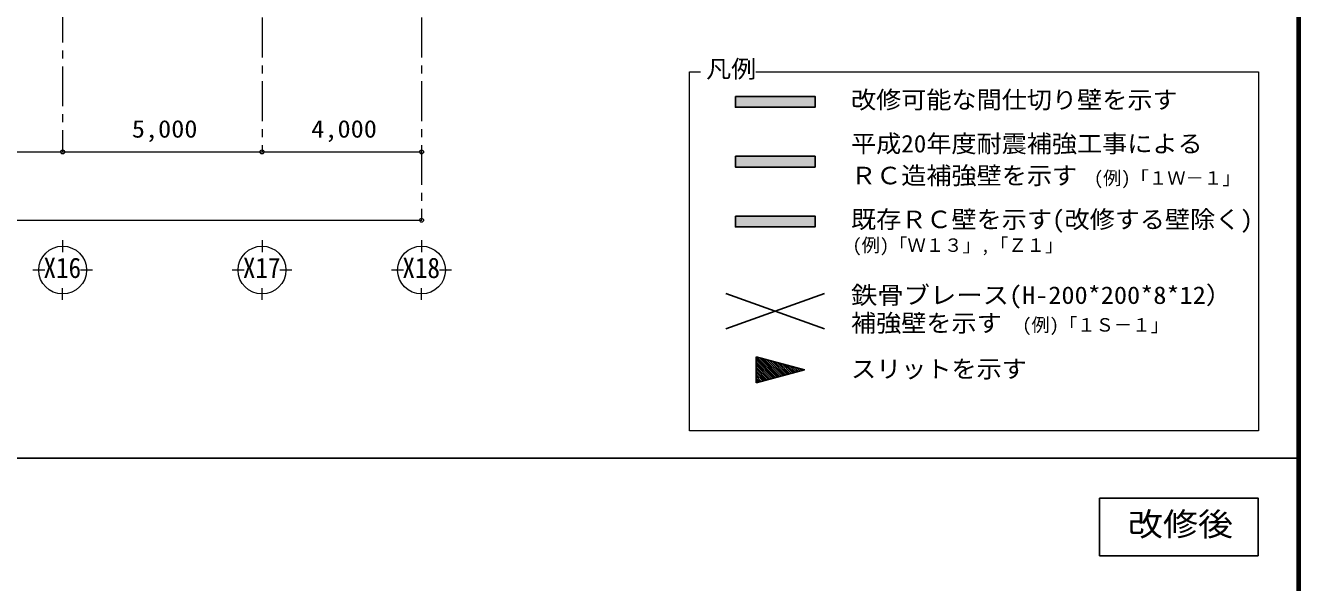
# Model space of a CAD drawing. Units: millimetres at full size, sheet at 1:200; details may follow other scales. Extents: x -55340 to 55340, y -38040 to 38040.
# Drawn here: x 23390 to 55340, y -1117 to 12854 of the extents above; entities that cross this region are included whole.
import ezdxf
from ezdxf.enums import TextEntityAlignment as Align

# ---------------------------------------------------------------- set-up
doc = ezdxf.new("R2010")
doc.units = ezdxf.units.MM
doc.header["$LTSCALE"] = 200
doc.header["$PDMODE"] = 32
doc.header["$PDSIZE"] = 100
doc.linetypes.add('CHAIN1', pattern=[8, 5, -1, 1, -1])
for name, color, linetype, lineweight in [('0-1_通り芯', 3, 'Continuous', 18), ('0-A_寸法', 6, 'Continuous', 9), ('0-B_文字', 4, 'Continuous', 9), ('0-F_予備', 3, 'Continuous', 18), ('3-6_建具(内部)', 2, 'Continuous', 25), ('3-B_文字', 2, 'Continuous', 18), ('3-C_ハッチ', 2, 'Continuous', 25), ('F-0_F-0ﾚｲﾔ', 5, 'Continuous', 50)]:
    doc.layers.add(name, color=color, linetype=linetype, lineweight=lineweight)
doc.layers.add('3-0_補助線', color=2, linetype='Continuous')
doc.layers.add('3-E_予備', color=131, linetype='Continuous')
doc.styles.add('ＭＳ ゴシック', font='')
doc.styles.get('ＭＳ ゴシック').set_extended_font_data('MS Gothic')

msp = doc.modelspace()

# ---------------------------------------------------------------- linework, layer by layer
at = {"layer": '0-1_通り芯', "color": 4, "linetype": 'CHAIN1', "lineweight": 9}
for p, q in [((29321.5, 25853.6), (29321.5, 9683.5)), ((33321.5, 25853.6), (33321.5, 7969.9)), ((24321.5, 15028.6), (24321.5, 9683.5))]:
    msp.add_line(p, q, dxfattribs=at)
at = {"layer": '0-1_通り芯'}
for p, q in [((24321.5, 7469.9), (24321.5, 7169.9)), ((29321.5, 7469.9), (29321.5, 7169.9)), ((33321.5, 7469.9), (33321.5, 7169.9)), ((23871.5, 6719.9), (23571.5, 6719.9)), ((25071.5, 6719.9), (24771.5, 6719.9)), ((28871.5, 6719.9), (28571.5, 6719.9)), ((30071.5, 6719.9), (29771.5, 6719.9)), ((32871.5, 6719.9), (32571.5, 6719.9)), ((34071.5, 6719.9), (33771.5, 6719.9)), ((24321.5, 5969.9), (24321.5, 6269.9)), ((29321.5, 5969.9), (29321.5, 6269.9)), ((33321.5, 5969.9), (33321.5, 6269.9))]:
    msp.add_line(p, q, dxfattribs=at)
for centre in [(24321.5, 6719.9), (29321.5, 6719.9), (33321.5, 6719.9)]:
    msp.add_circle(centre, 600, dxfattribs=at)
at = {"layer": '0-A_寸法', "color": 4}
msp.add_line((-37678.5, 7969.9), (33321.5, 7969.9), dxfattribs=at)
msp.add_lwpolyline([(3321.5, 9683.5), (7321.5, 9683.5), (11321.5, 9683.5), (15321.5, 9683.5), (19321.5, 9683.5), (24321.5, 9683.5), (29321.5, 9683.5), (33321.5, 9683.5)], dxfattribs=at)
at = {"layer": '0-A_寸法'}
for p in [(24321.5, 9683.5), (29321.5, 9683.5), (33321.5, 9683.5), (33321.5, 7969.9)]:
    msp.add_point(p, dxfattribs=at)
at = {"layer": '0-B_文字', "color": 2, "lineweight": 25}
msp.add_lwpolyline([(50327.2, 1000), (54300, 1000), (54300, -446.2), (50327.2, -446.2)], close=True, dxfattribs=at)
at = {"layer": '0-F_予備', "color": 2, "lineweight": 25}
msp.add_line((-55300, 2000), (55300, 2000), dxfattribs=at)
at = {"layer": '3-6_建具(内部)'}
for p, q in [((41712.7, 3894.1), (41712.7, 4544.2)), ((41712.7, 4544.2), (42925.8, 4219.2)), ((42200.4, 4024.8), (41712.7, 4512.6)), ((42236.3, 4034.4), (41731.6, 4539.1)), ((42272.3, 4044), (41793.9, 4522.4)), ((42308.2, 4053.7), (41856.1, 4505.8)), ((42344.1, 4063.3), (41918.3, 4489.1)), ((42164.5, 4015.2), (41712.7, 4467)), ((42128.6, 4005.5), (41712.7, 4421.4)), ((42092.6, 3995.9), (41712.7, 4375.9)), ((42056.7, 3986.3), (41712.7, 4330.3)), ((42020.8, 3976.7), (41712.7, 4284.8)), ((41984.9, 3967), (41712.7, 4239.2)), ((41712.7, 3894.1), (42925.8, 4219.2)), ((41948.9, 3957.4), (41712.7, 4193.7)), ((42380, 4072.9), (41980.5, 4472.4)), ((42416, 4082.6), (42042.8, 4455.8)), ((42451.9, 4092.2), (42105, 4439.1)), ((42487.8, 4101.8), (42167.2, 4422.4)), ((42523.8, 4111.4), (42229.4, 4405.7)), ((42559.7, 4121.1), (42291.7, 4389.1)), ((42595.6, 4130.7), (42353.9, 4372.4)), ((42631.5, 4140.3), (42416.1, 4355.7)), ((42667.5, 4149.9), (42478.3, 4339)), ((42703.4, 4159.6), (42540.6, 4322.4)), ((42739.3, 4169.2), (42602.8, 4305.7)), ((42775.2, 4178.8), (42665, 4289)), ((42811.2, 4188.4), (42727.3, 4272.3)), ((42847.1, 4198.1), (42789.5, 4255.7)), ((42883, 4207.7), (42851.7, 4239)), ((42918.9, 4217.3), (42913.9, 4222.3)), ((41913, 3947.8), (41712.7, 4148.1)), ((41877.1, 3938.2), (41712.7, 4102.6)), ((41841.2, 3928.5), (41712.7, 4057)), ((41805.2, 3918.9), (41712.7, 4011.5)), ((41769.3, 3909.3), (41712.7, 3965.9)), ((41733.4, 3899.7), (41712.7, 3920.4))]:
    msp.add_line(p, q, dxfattribs=at)
at = {"layer": '3-B_文字', "color": 3}
for p, q in [((40038.8, 11688.5), (40318.5, 11688.5)), ((40038.8, 2688.5), (40038.8, 11688.5)), ((41707.4, 11688.5), (54313.9, 11688.5)), ((54313.9, 11688.5), (54313.9, 2688.5)), ((54313.9, 2688.5), (40038.8, 2688.5))]:
    msp.add_line(p, q, dxfattribs=at)
at = {"layer": '3-B_文字', "lineweight": 25}
for p, q in [((43429.1, 5249.1), (40955.4, 6127.9)), ((40955.4, 5249.1), (43429.1, 6127.9))]:
    msp.add_line(p, q, dxfattribs=at)
at = {"layer": '3-C_ハッチ'}
for points in [[(41192.2, 11073.5), (41192.2, 10803.5), (43192.2, 10803.5), (43192.2, 11073.5)], [(41192.2, 9573.5), (41192.2, 9303.5), (43192.2, 9303.5), (43192.2, 9573.5)], [(41192.2, 8073.5), (41192.2, 7803.5), (43192.2, 7803.5), (43192.2, 8073.5)]]:
    msp.add_lwpolyline(points, close=True, dxfattribs=at)
at = {"layer": '3-C_ハッチ', "color": 211}
msp.add_solid([(41192.2, 11073.5), (43192.2, 11073.5), (41192.2, 10803.5), (43192.2, 10803.5)], dxfattribs=at)
at = {"layer": '3-C_ハッチ', "color": 91}
msp.add_solid([(41192.2, 9573.5), (43192.2, 9573.5), (41192.2, 9303.5), (43192.2, 9303.5)], dxfattribs=at)
at = {"layer": '3-E_予備'}
msp.add_solid([(41192.2, 8073.5), (43192.2, 8073.5), (41192.2, 7803.5), (43192.2, 7803.5)], dxfattribs=at)
at = {"layer": 'F-0_F-0ﾚｲﾔ'}
for p, q in [((55340, 38040), (55340, -38040)), ((55300, 38000), (55300, -38000))]:
    msp.add_line(p, q, dxfattribs=at)

# ---------------------------------------------------------------- texts
at = {"layer": '0-1_通り芯', "color": 2, "style": 'ＭＳ ゴシック', "width": 0.9}
for s, p in [('X16', (23841.8, 6365.7)), ('X17', (28841.8, 6365.7)), ('X18', (32841.8, 6365.7))]:
    msp.add_text(s, height=513.2, dxfattribs=at).set_placement(p, align=Align.BOTTOM_LEFT)
at = {"layer": '0-A_寸法', "color": 2, "style": 'ＭＳ ゴシック', "width": 1.1}
for s, p in [('5,000', (26056.7, 9909.3)), ('4,000', (30556.7, 9909.3))]:
    msp.add_text(s, height=439.9, dxfattribs=at).set_placement(p, align=Align.BOTTOM_LEFT)
at = {"layer": '0-B_文字', "color": 6, "style": 'ＭＳ ゴシック', "width": 1.1}
msp.add_text('改修後', height=586.5, dxfattribs=at).set_placement((51033.6, -123.1), align=Align.BOTTOM_LEFT)
at = {"layer": '3-0_補助線', "style": 'ＭＳ ゴシック'}
for s, p in [('(例)「１Ｗ－１」', (50184.4, 8759.5)), ('(例)「Ｗ１３」,「Ｚ１」', (44128.8, 7074.6)), ('(例)「１Ｓ－１」', (48387.4, 5075.1))]:
    msp.add_text(s, height=337.2, dxfattribs=at).set_placement(p, align=Align.BOTTOM_LEFT)
at = {"layer": '3-B_文字', "style": 'ＭＳ ゴシック'}
for s, width, p in [('凡例', 1.05, (40457, 11413.6)), ('改修可能な間仕切り壁を示す', 1.05, (44092.2, 10638.5)), ('平成20年度耐震補強工事による', 1.05, (44092.2, 9538.5)), ('ＲＣ造補強壁を示す', 1.05, (44092.2, 8738.5)), ('既存ＲＣ壁を示す(改修する壁除く)', 1.05, (44092.2, 7638.5)), ('鉄骨ブレース(H-200*200*8*12）', 1.1, (44092.2, 5738.5)), ('補強壁を示す', 1.05, (44092.2, 5038.5)), ('スリットを示す', 1.05, (44092.2, 3888.5))]:
    msp.add_text(s, height=439.9, dxfattribs=dict(at, width=width)).set_placement(p, align=Align.BOTTOM_LEFT)

doc.saveas('drawing.dxf')
